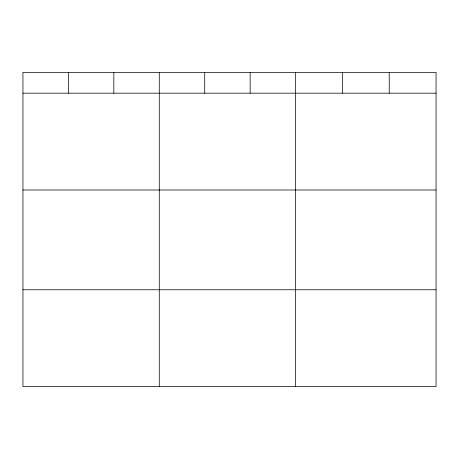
<?xml version="1.0" encoding="UTF-8"?>
<svg xmlns="http://www.w3.org/2000/svg" width="459" height="459" viewBox="0 0 459 459"><rect width="100%" height="100%" fill="white"/><g stroke="black" fill="none" stroke-linecap="round" stroke-linejoin="round"><path stroke-width="0.69" d="M436.05 190.003L436.05 72.419L22.95 72.419L22.95 386.581L436.05 386.581L436.05 190.003L22.95 190.003M22.95 93.177L436.05 93.177M22.95 289.761L436.05 289.761M389.232 72.419L389.232 93.177M342.414 72.419L342.414 93.177M295.596 72.419L295.596 386.581M250.155 72.419L250.155 93.177M204.714 72.419L204.714 93.177M159.273 72.419L159.273 386.581M113.832 72.419L113.832 93.177M68.391 72.419L68.391 93.177"/></g></svg>
